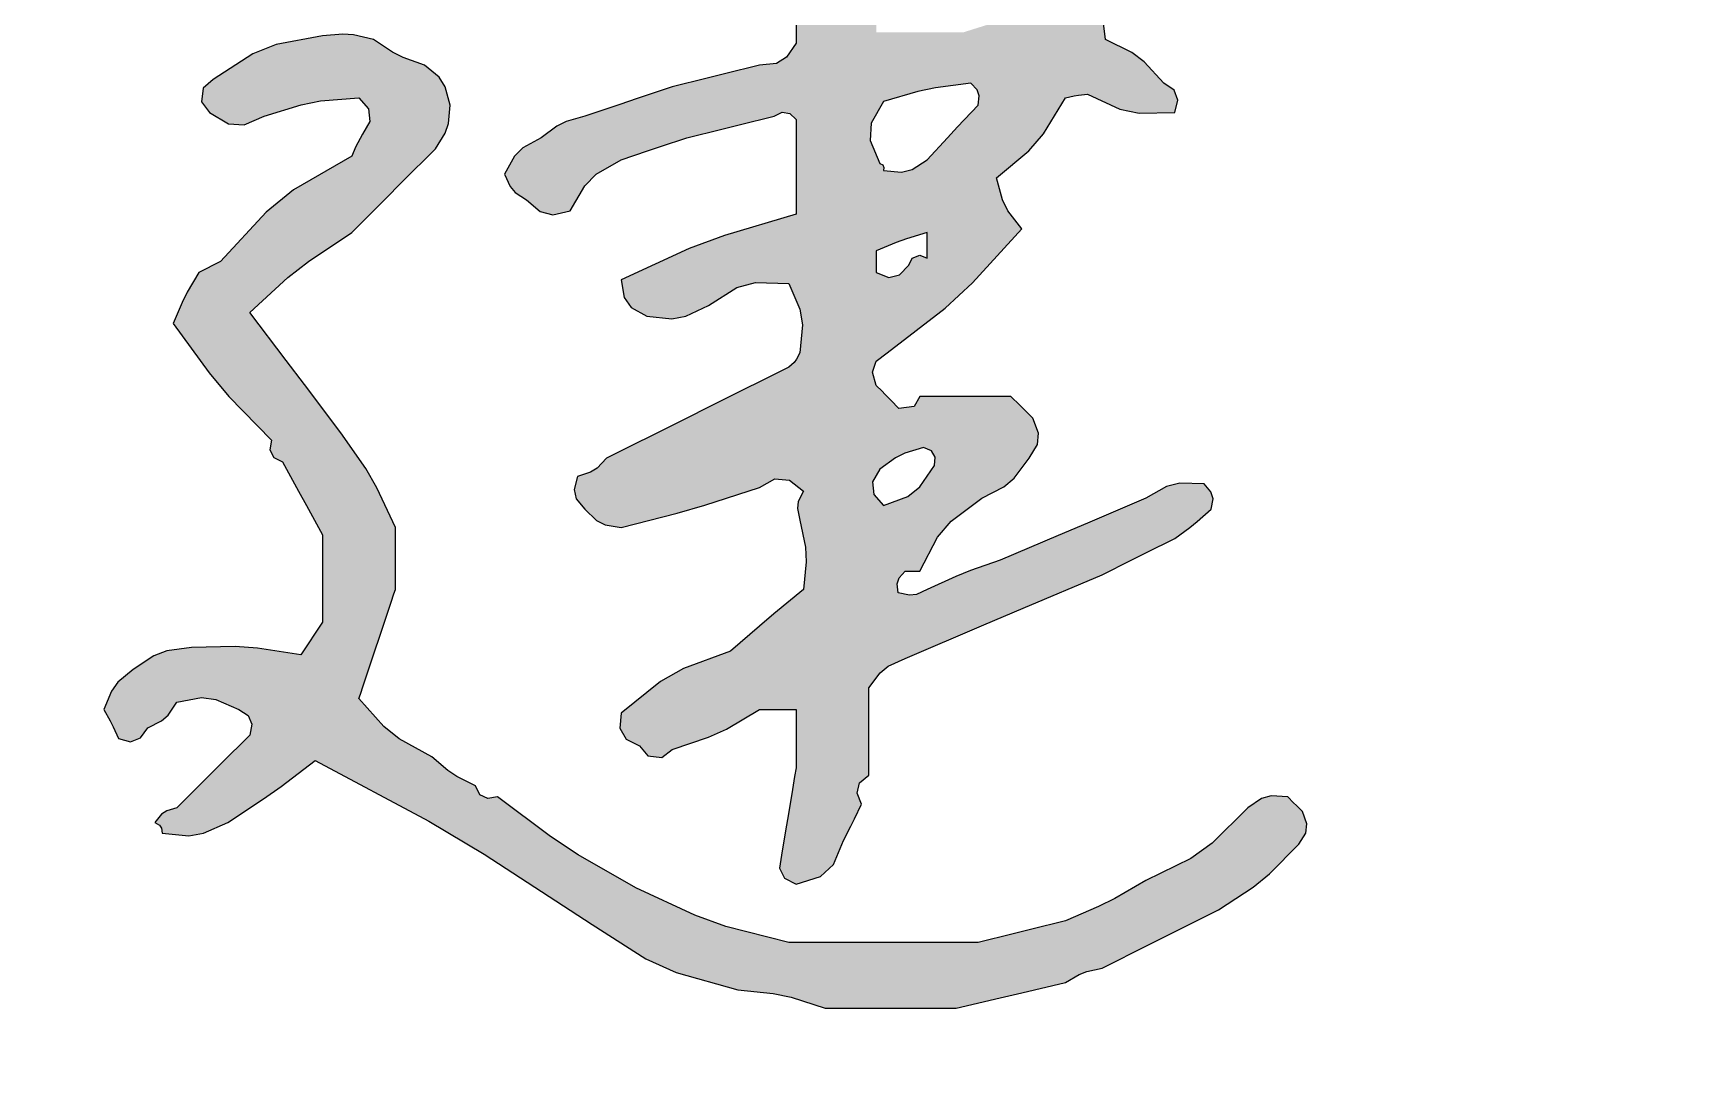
# Model space of a CAD drawing. Extents: x -67167 to 417929, y -86205 to 407116.
# Drawn here: x 47316.3 to 47790.4, y 286174.5 to 286472.6 of the extents above; entities that cross this region are included whole.
import ezdxf

# ---------------------------------------------------------------- set-up
doc = ezdxf.new("R2010")
doc.units = 0
doc.header["$LTSCALE"] = 1000

msp = doc.modelspace()

# ---------------------------------------------------------------- hatches: boundary and pattern name
h = msp.add_hatch(color=256)
h.dxf.hatch_style = 1
h.paths.add_polyline_path([(47002.604, 286536.634), (46999.15, 286540.088), (46991.651, 286545.806), (46976.129, 286554.722), (46967.873, 286558.533), (46951.017, 286564.56), (46947.758, 286562.751), (46946.085, 286561.914), (46942.682, 286560.393), (46941.812, 286556.94), (46942.882, 286554.087), (46945.808, 286552.057), (46954.28, 286546.975), (46958.685, 286544.668), (46967.688, 286540.597), (46971.558, 286538.441), (46973.373, 286536.854), (46976.023, 286533.303), (46978.777, 286533.781), (46981.004, 286532.668), (46982.274, 286530.177), (46990.145, 286524.949), (46993.819, 286521.707), (46999.987, 286514.549), (47002.904, 286514.549), (47004.363, 286514.549), (47007.28, 286514.549), (47009.537, 286519.945), (47009.789, 286523.473), (47008.322, 286529.135)])
h.paths.add_polyline_path([(47009.364, 286481.208), (47010.582, 286485.215), (47010.806, 286487.458), (47010.406, 286491.627), (47009.591, 286492.08), (47009.237, 286492.787), (47009.364, 286493.711), (46999.778, 286493.711), (46994.985, 286493.711), (46985.4, 286493.711), (46970.813, 286491.627), (46963.52, 286490.585), (46948.933, 286488.501), (46938.931, 286486.834), (46933.93, 286486.001), (46923.928, 286484.334), (46910.591, 286482.567), (46903.838, 286480.606), (46891.629, 286474.957), (46889.123, 286474.139), (46888.031, 286470.862), (46889.545, 286468.705), (46893.594, 286463.506), (46898.815, 286461.766), (46905.173, 286463.496), (46924.304, 286467.845), (46933.891, 286469.93), (46953.101, 286473.915), (46960.603, 286475.165), (46964.354, 286475.79), (46971.855, 286477.04), (46975.405, 286477.319), (46977.699, 286476.458), (46980.191, 286473.915), (46969.323, 286461.857), (46963.905, 286455.814), (46953.101, 286443.699), (46953.579, 286440.945), (46952.466, 286438.718), (46949.975, 286437.448), (46942.798, 286426.316), (46939.966, 286419.997), (46936.431, 286407.233), (46936.431, 286398.481), (46936.431, 286394.105), (46936.431, 286385.353), (46938.514, 286381.185), (46939.556, 286379.101), (46941.64, 286374.934), (46946.526, 286373.581), (46949.959, 286374.154), (46954.143, 286377.017), (46961.955, 286390.41), (46966.64, 286396.798), (46977.065, 286408.275), (46983.363, 286415.829), (46987.779, 286419.083), (46996.861, 286422.861), (47000.547, 286423.415), (47002.542, 286424.412), (47005.196, 286427.029), (47009.679, 286428.298), (47012.908, 286427.711), (47016.657, 286424.945), (47014.702, 286416.007), (47011.975, 286411.295), (47005.196, 286405.149), (46984.391, 286387.606), (46973.972, 286378.854), (46953.101, 286361.389), (46952.277, 286357.636), (46952.849, 286355.063), (46955.185, 286352.012), (46958.794, 286349.887), (46961.645, 286349.601), (46965.604, 286350.97), (46973.301, 286352.14), (46977.16, 286353.212), (46984.358, 286356.179), (46991.363, 286357.53), (46995.57, 286357.035), (47002.07, 286354.096), (46999.933, 286347.975), (46996.73, 286344.772), (46990.61, 286342.635), (46982.691, 286334.716), (46978.732, 286330.757), (46970.813, 286322.839), (46970.768, 286320.755), (46969.675, 286319.297), (46967.688, 286318.671), (46966.471, 286314.173), (46967.049, 286310.992), (46969.771, 286307.21), (46977.273, 286301.375), (46981.024, 286298.458), (46988.526, 286292.623), (46989.251, 286289.533), (46988.138, 286286.935), (46985.4, 286285.33), (46982.68, 286279.97), (46980.966, 286277.399), (46977.065, 286272.827), (46974.345, 286267.467), (46972.631, 286264.896), (46968.729, 286260.324), (46958.153, 286244.265), (46953.325, 286235.868), (46944.766, 286218.648), (46945.064, 286213.435), (46946.795, 286210.261), (46951.017, 286207.187), (46957.215, 286204.591), (46961.041, 286204.113), (46967.688, 286205.103), (46987.144, 286209.937), (46996.781, 286213.578), (47014.573, 286222.816), (47024.006, 286227.983), (47028.506, 286231.197), (47036.453, 286238.444), (47037.642, 286242.793), (47039.148, 286245.052), (47042.705, 286247.821), (47042.705, 286256.157), (47042.705, 286260.324), (47042.705, 286268.66), (47038.989, 286278.5), (47035.772, 286283.325), (47028.118, 286290.539), (47023.786, 286294.195), (47021.926, 286296.753), (47019.783, 286302), (47033.456, 286322.454), (47041.286, 286332.188), (47058.333, 286349.928), (47068.202, 286363.364), (47073.204, 286370.033), (47083.339, 286383.269), (47095.425, 286395.355), (47101.468, 286401.398), (47113.554, 286413.484), (47122.47, 286419.308), (47127.073, 286422.028), (47136.476, 286427.029), (47138.683, 286425.588), (47141.826, 286426.636), (47142.728, 286429.113), (47152.313, 286429.113), (47157.106, 286429.113), (47166.691, 286429.113), (47168.775, 286427.029), (47169.817, 286425.987), (47171.901, 286423.903), (47170.626, 286413.529), (47168.2, 286407.947), (47161.482, 286399.939), (47155.729, 286390.938), (47153.689, 286385.498), (47152.105, 286374.934), (47153.252, 286370.211), (47154.729, 286367.75), (47158.356, 286364.515), (47162.31, 286364.516), (47164.571, 286363.763), (47167.733, 286361.389), (47176.217, 286358.452), (47180.403, 286356.778), (47188.571, 286353.054), (47202.942, 286349.079), (47210.11, 286345.495), (47221.912, 286336.383), (47218.483, 286331.223), (47216.304, 286328.826), (47211.493, 286324.922), (47208.739, 286325.401), (47206.512, 286324.287), (47205.242, 286321.797), (47181.747, 286305.95), (47168.977, 286299.139), (47142.728, 286288.456), (47139.562, 286287.328), (47137.182, 286287.626), (47134.392, 286289.498), (47132.952, 286291.705), (47133.999, 286294.848), (47136.476, 286295.749), (47136.476, 286331.591), (47136.476, 286349.511), (47136.476, 286385.353), (47133.305, 286388.089), (47129.707, 286388.448), (47126.057, 286386.395), (47123.556, 286383.894), (47122.306, 286382.644), (47119.806, 286380.143), (47118.393, 286369.522), (47117.116, 286364.201), (47113.554, 286354.096), (47113.554, 286336.592), (47113.554, 286327.84), (47113.554, 286310.336), (47112.721, 286310.336), (47112.304, 286310.336), (47111.47, 286310.336), (47111.47, 286259.491), (47111.47, 286234.068), (47111.47, 286183.223), (47109.86, 286182.624), (47109.29, 286180.343), (47110.428, 286179.056), (47112.096, 286177.389), (47112.929, 286176.555), (47114.596, 286174.888), (47118.873, 286174.538), (47122.011, 286176.282), (47123.973, 286180.098), (47127.154, 286186.469), (47128.431, 286189.876), (47130.225, 286196.768), (47128.753, 286200.317), (47129.472, 286203.553), (47132.309, 286206.145), (47132.309, 286215.314), (47132.309, 286219.898), (47132.309, 286229.067), (47133.142, 286229.067), (47133.559, 286229.067), (47134.392, 286229.067), (47134.392, 286243.654), (47134.392, 286250.947), (47134.392, 286265.534), (47136.476, 286267.618), (47137.518, 286268.66), (47139.602, 286270.743), (47156.798, 286275.064), (47165.366, 286278.799), (47180.236, 286288.456), (47197.463, 286297.466), (47205.855, 286302.502), (47221.912, 286313.461), (47233.432, 286320.09), (47238.819, 286324.803), (47246.918, 286335.341), (47248.703, 286337.141), (47249.065, 286339.311), (47247.96, 286341.593), (47243.611, 286347.201), (47240.666, 286349.693), (47234.415, 286353.054), (47209.728, 286361.223), (47197.561, 286366.048), (47173.985, 286377.017), (47173.489, 286380.341), (47173.728, 286382.254), (47175.027, 286385.353), (47179.194, 286393.688), (47181.278, 286397.856), (47185.446, 286406.191), (47190.045, 286414.507), (47191.438, 286419.613), (47191.697, 286429.113), (47188.837, 286435.909), (47185.155, 286439.308), (47178.152, 286441.616), (47173.707, 286442.237), (47171.381, 286443.167), (47167.733, 286445.783), (47158.981, 286445.783), (47154.605, 286445.783), (47145.853, 286445.783), (47132.989, 286442.632), (47126.55, 286439.746), (47115.638, 286432.238), (47103.062, 286424.359), (47097.095, 286419.672), (47086.465, 286409.317), (47053.912, 286370.595), (47037.659, 286351.216), (47005.196, 286312.42), (47000.825, 286309.953), (46997.412, 286309.669), (46992.693, 286311.378), (46990.796, 286312.334), (46990.268, 286314.974), (46991.651, 286316.587), (47000.82, 286325.756), (47005.404, 286330.34), (47014.573, 286339.509), (47022.081, 286347.366), (47025.222, 286352.302), (47029.16, 286362.431), (47028.353, 286365.584), (47026.907, 286367.32), (47023.95, 286368.682), (47020.616, 286370.349), (47018.949, 286371.183), (47015.615, 286372.85), (47010.352, 286371.319), (47006.63, 286371.891), (47002.07, 286374.934), (47009.827, 286386.067), (47014.575, 286391.245), (47024.992, 286399.939), (47031.979, 286409.443), (47035.14, 286414.501), (47040.621, 286424.945), (47041.557, 286428.672), (47040.963, 286431.343), (47038.537, 286434.322), (47035.029, 286437.028), (47033.35, 286438.498), (47030.202, 286441.616), (47022.245, 286444.132), (47017.532, 286444.367), (47009.364, 286442.657), (46994.567, 286440.04), (46987.101, 286437.404), (46973.939, 286430.155), (46972.669, 286427.664), (46970.442, 286426.551), (46967.688, 286427.029), (46966.408, 286428.176), (46966.056, 286429.582), (46966.646, 286431.197), (46968.954, 286435.474), (46970.209, 286437.566), (46972.897, 286441.616), (46976.159, 286448.001), (46978.334, 286451.046), (46983.316, 286456.202), (46990.28, 286459.609), (46993.603, 286462.045), (46998.945, 286467.663), (47001.401, 286474.042), (47003.829, 286477.197)])
h.paths.add_polyline_path([(47007.28, 286282.204), (47009.404, 286282.136), (47010.503, 286281.916), (47012.489, 286281.162), (47016.863, 286277.039), (47018.701, 286274.282), (47020.825, 286268.66), (47022.436, 286261.748), (47022.193, 286257.622), (47019.783, 286250.947), (47014.052, 286244.189), (47010.571, 286241.143), (47003.112, 286236.361), (46992.012, 286228.458), (46985.212, 286225.511), (46971.855, 286222.816), (46971.982, 286223.739), (46971.628, 286224.447), (46970.813, 286224.899), (46977.068, 286239.455), (46980.635, 286246.587), (46988.526, 286260.324), (46996.071, 286269.039), (46999.822, 286273.415)], flags=16)
h.paths.add_polyline_path([(47407.371, 286415.568), (47416.957, 286425.154), (47421.749, 286429.946), (47431.335, 286439.532), (47434.15, 286443.989), (47435.08, 286446.78), (47435.502, 286452.035), (47434.095, 286457.283), (47432.367, 286459.997), (47428.209, 286463.496), (47422.067, 286465.694), (47419.066, 286467.194), (47413.623, 286470.789), (47407.933, 286472.148), (47404.861, 286472.367), (47399.036, 286471.831), (47385.796, 286469.375), (47379.06, 286466.681), (47367.779, 286459.328), (47364.897, 286456.891), (47364.46, 286452.961), (47366.737, 286449.951), (47372.101, 286446.714), (47376.619, 286446.413), (47382.365, 286448.909), (47392.916, 286452.139), (47398.458, 286453.205), (47409.455, 286454.118), (47412.198, 286450.953), (47412.559, 286447.345), (47410.497, 286443.699), (47409.101, 286441.277), (47408.471, 286440.018), (47407.371, 286437.448), (47390.729, 286427.741), (47382.89, 286421.426), (47369.863, 286407.233), (47367.35, 286406.008), (47366.099, 286405.382), (47363.611, 286404.107), (47360.345, 286398.46), (47358.875, 286395.521), (47356.318, 286389.52), (47366.571, 286375.401), (47372.257, 286368.662), (47384.449, 286356.179), (47383.971, 286353.425), (47385.084, 286351.198), (47387.575, 286349.928), (47392.148, 286341.587), (47394.44, 286337.419), (47399.036, 286329.09), (47399.036, 286319.088), (47399.036, 286314.086), (47399.036, 286304.084), (47396.54, 286300.33), (47395.29, 286298.455), (47392.784, 286294.707), (47380.408, 286296.667), (47374.054, 286297.091), (47361.527, 286296.791), (47354.468, 286295.853), (47350.793, 286294.475), (47344.857, 286290.539), (47340.525, 286286.884), (47338.665, 286284.326), (47336.522, 286279.079), (47338.331, 286275.82), (47339.168, 286274.146), (47340.689, 286270.743), (47344.142, 286269.874), (47346.995, 286270.943), (47349.024, 286273.869), (47352.991, 286275.842), (47354.878, 286277.492), (47357.36, 286281.162), (47364.371, 286282.477), (47368.557, 286281.984), (47375.072, 286279.079), (47377.763, 286277.395), (47378.835, 286274.895), (47378.198, 286271.785), (47369.863, 286263.45), (47365.695, 286259.282), (47357.36, 286250.947), (47354.471, 286250.118), (47352.985, 286249.127), (47351.108, 286246.78), (47352.406, 286246.021), (47352.991, 286245.143), (47353.192, 286243.654), (47360.766, 286242.965), (47365.005, 286243.671), (47371.946, 286246.78), (47382.167, 286253.545), (47387.178, 286257.095), (47396.952, 286264.492), (47429.395, 286247.102), (47445.29, 286237.691), (47476.137, 286217.606), (47491.516, 286207.724), (47500.217, 286203.808), (47517.813, 286198.852), (47527.976, 286197.808), (47533.084, 286196.744), (47542.819, 286193.642), (47557.822, 286193.642), (47565.324, 286193.642), (47580.327, 286193.642), (47592.836, 286196.533), (47599.088, 286197.992), (47611.584, 286200.936), (47615.42, 286203.267), (47617.618, 286204.147), (47622.003, 286205.103), (47635.34, 286211.772), (47642.008, 286215.106), (47655.344, 286221.774), (47665.26, 286228.255), (47669.949, 286232.092), (47678.266, 286240.528), (47680.32, 286243.694), (47680.616, 286246.365), (47679.308, 286249.905), (47677.641, 286251.572), (47676.807, 286252.406), (47675.14, 286254.073), (47670.397, 286254.355), (47667.623, 286253.599), (47663.679, 286250.947), (47653.518, 286240.828), (47647.374, 286236.439), (47634.506, 286230.109), (47625.627, 286224.987), (47621.01, 286222.679), (47611.584, 286218.648), (47601.582, 286216.148), (47596.581, 286214.897), (47586.579, 286212.397), (47564.907, 286212.397), (47554.071, 286212.397), (47532.4, 286212.397), (47514.401, 286217.036), (47505.505, 286220.213), (47488.64, 286228.025), (47472.201, 286237.467), (47464.225, 286242.714), (47449.047, 286254.073), (47446.293, 286253.595), (47444.066, 286254.708), (47442.796, 286257.199), (47437.436, 286259.918), (47434.865, 286261.632), (47430.293, 286265.534), (47420.962, 286270.718), (47416.56, 286274.239), (47409.455, 286282.204), (47409.872, 286283.455), (47410.08, 286284.08), (47410.497, 286285.33), (47413.831, 286295.332), (47415.498, 286300.333), (47418.832, 286310.336), (47419.249, 286311.586), (47419.457, 286312.211), (47419.874, 286313.461), (47419.874, 286320.546), (47419.874, 286324.089), (47419.874, 286331.174), (47414.595, 286342.515), (47411.421, 286348.016), (47404.245, 286358.263), (47393.878, 286372.056), (47388.669, 286378.932), (47378.198, 286392.646), (47389.145, 286402.666), (47395.046, 286407.302)])
h.paths.add_polyline_path([(47611.584, 286454.118), (47614.063, 286454.65), (47615.319, 286454.859), (47617.836, 286455.16), (47627.121, 286450.899), (47632.626, 286449.752), (47642.841, 286449.951), (47643.711, 286453.404), (47642.641, 286456.256), (47639.716, 286458.286), (47634.051, 286464.4), (47630.501, 286467.062), (47623.045, 286470.789), (47622.059, 286478.635), (47620.712, 286482.675), (47616.794, 286489.543), (47614.524, 286495.616), (47611.406, 286498.734), (47605.333, 286501.004), (47597.831, 286503.505), (47594.08, 286504.755), (47586.579, 286507.256), (47578.243, 286508.923), (47574.076, 286509.756), (47565.741, 286511.423), (47563.279, 286512.031), (47562.014, 286512.242), (47559.489, 286512.465), (47557.364, 286516.074), (47557.079, 286518.926), (47558.447, 286522.884), (47561.182, 286529.433), (47560.889, 286534.413), (47557.405, 286540.597), (47555.321, 286542.68), (47554.28, 286543.722), (47552.196, 286545.806), (47548.767, 286545.579), (47546.993, 286545.135), (47543.861, 286543.722), (47541.662, 286537.58), (47540.162, 286534.579), (47536.567, 286529.135), (47536.792, 286523.246), (47536.348, 286520.14), (47534.483, 286514.549), (47506.561, 286508.252), (47492.714, 286504.265), (47465.718, 286494.753), (47464.051, 286493.086), (47463.217, 286492.252), (47461.55, 286490.585), (47461.062, 286487.591), (47461.637, 286485.576), (47463.634, 286483.292), (47468.258, 286481.341), (47471.254, 286481.091), (47476.137, 286482.25), (47497.117, 286489.922), (47508.194, 286492.691), (47530.316, 286495.795), (47530.515, 286493.941), (47532.881, 286492.758), (47534.483, 286493.711), (47534.483, 286484.125), (47534.483, 286479.332), (47534.483, 286469.747), (47531.78, 286465.708), (47528.9, 286463.98), (47524.064, 286463.496), (47514.062, 286460.995), (47509.061, 286459.745), (47499.059, 286457.244), (47489.056, 286453.91), (47484.055, 286452.243), (47474.053, 286448.909), (47468.682, 286447.356), (47466.015, 286446.023), (47461.55, 286442.657), (47456.371, 286439.845), (47453.944, 286437.418), (47451.131, 286432.238), (47452.714, 286428.737), (47454.164, 286427.045), (47457.383, 286424.945), (47461.266, 286421.555), (47464.863, 286420.656), (47469.885, 286421.819), (47474.052, 286428.942), (47477.35, 286432.239), (47484.472, 286436.406), (47491.974, 286438.907), (47495.725, 286440.157), (47503.226, 286442.657), (47513.229, 286445.158), (47518.23, 286446.408), (47528.232, 286448.909), (47530.521, 286449.999), (47532.672, 286449.641), (47534.483, 286447.867), (47534.483, 286437.031), (47534.483, 286431.613), (47534.483, 286420.777), (47513.982, 286414.764), (47503.872, 286410.973), (47484.472, 286402.023), (47485.332, 286397.009), (47487.348, 286394.128), (47491.765, 286391.604), (47498.927, 286390.915), (47502.985, 286391.631), (47509.478, 286394.73), (47517.5, 286399.825), (47522.901, 286401.297), (47532.4, 286400.981), (47535.604, 286393.633), (47536.309, 286389.163), (47535.525, 286381.185), (47534.622, 286379.307), (47533.95, 286378.41), (47532.4, 286377.017), (47511.561, 286366.598), (47501.142, 286361.389), (47480.304, 286350.97), (47477.561, 286348.154), (47475.703, 286346.993), (47471.969, 286345.76), (47471.033, 286342.034), (47471.627, 286339.363), (47474.053, 286336.383), (47477.408, 286333.149), (47479.872, 286331.917), (47484.472, 286331.174), (47500.444, 286335.262), (47508.378, 286337.558), (47524.064, 286342.635), (47528.453, 286345.068), (47532.641, 286344.719), (47536.567, 286341.593), (47535.113, 286338.563), (47534.862, 286336.552), (47535.525, 286333.258), (47537.14, 286325.494), (47537.358, 286321.351), (47536.567, 286313.461), (47528.163, 286306.458), (47523.995, 286302.915), (47515.729, 286295.749), (47502.244, 286290.782), (47495.662, 286287.053), (47484.472, 286278.037), (47484.122, 286273.76), (47485.866, 286270.622), (47489.682, 286268.66), (47492.118, 286265.778), (47496.049, 286265.341), (47499.059, 286267.618), (47509.484, 286271.134), (47514.594, 286273.477), (47524.064, 286279.079), (47528.232, 286279.079), (47530.316, 286279.079), (47534.483, 286279.079), (47534.483, 286272.41), (47534.483, 286269.076), (47534.483, 286262.408), (47534.067, 286259.908), (47533.858, 286258.657), (47533.442, 286256.157), (47532.191, 286248.655), (47531.566, 286244.904), (47530.316, 286237.402), (47529.771, 286233.715), (47531.207, 286230.844), (47534.483, 286229.067), (47541.507, 286231.311), (47545.23, 286234.748), (47548.028, 286241.57), (47550.112, 286245.738), (47551.154, 286247.821), (47553.238, 286251.989), (47551.93, 286255.167), (47552.672, 286258.135), (47555.321, 286260.324), (47555.321, 286270.327), (47555.321, 286275.328), (47555.321, 286285.33), (47558.517, 286289.605), (47560.868, 286291.486), (47565.741, 286293.665), (47588.224, 286303.302), (47599.476, 286308.094), (47622.003, 286317.629), (47630.339, 286321.797), (47634.506, 286323.88), (47642.841, 286328.048), (47647.148, 286331.2), (47649.24, 286332.874), (47653.26, 286336.383), (47653.749, 286339.378), (47653.173, 286341.392), (47651.177, 286343.677), (47644.305, 286343.853), (47640.486, 286342.898), (47634.506, 286339.509), (47617.832, 286332.434), (47609.496, 286328.891), (47592.83, 286321.797), (47584.347, 286318.86), (47580.16, 286317.185), (47571.992, 286313.461), (47568.963, 286312.008), (47566.951, 286311.756), (47563.657, 286312.42), (47563.359, 286315.039), (47563.931, 286316.754), (47565.741, 286318.671), (47567.408, 286318.671), (47568.241, 286318.671), (47569.908, 286318.671), (47574.964, 286328.372), (47578.861, 286332.956), (47587.62, 286339.509), (47593.927, 286342.764), (47596.912, 286345.289), (47601.165, 286350.97), (47603.562, 286354.9), (47603.856, 286358.133), (47602.207, 286362.431), (47599.707, 286364.931), (47598.456, 286366.182), (47595.956, 286368.682), (47585.537, 286368.682), (47580.327, 286368.682), (47569.908, 286368.682), (47568.233, 286365.769), (47563.913, 286365.229), (47561.573, 286367.64), (47559.906, 286369.307), (47559.072, 286370.141), (47557.405, 286371.808), (47556.319, 286375.61), (47557.381, 286378.795), (47560.531, 286381.185), (47577.142, 286393.938), (47584.973, 286401.134), (47599.081, 286416.61), (47595.095, 286421.774), (47593.527, 286424.909), (47591.788, 286431.197), (47601.112, 286438.931), (47605.289, 286443.768)])
h.paths.add_polyline_path([(47555.984, 286446.905), (47559.489, 286453.076), (47569.302, 286455.92), (47574.362, 286456.974), (47584.495, 286458.286), (47586.304, 286456.369), (47586.876, 286454.654), (47586.579, 286452.035), (47580.691, 286445.833), (47577.773, 286442.707), (47571.992, 286436.406), (47567.657, 286433.616), (47564.627, 286432.859), (47559.489, 286433.28), (47559.616, 286434.204), (47559.262, 286434.911), (47558.447, 286435.364), (47555.689, 286441.904)], flags=16)
h.paths.add_polyline_path([(47557.405, 286472.873), (47557.405, 286481.208), (47557.405, 286485.376), (47557.405, 286493.711), (47560.599, 286494.981), (47562.325, 286495.412), (47565.741, 286495.795), (47573.242, 286494.544), (47576.993, 286493.919), (47584.495, 286492.669), (47587.829, 286491.002), (47589.496, 286490.168), (47592.83, 286488.501), (47597.138, 286485.894), (47598.908, 286482.001), (47598.039, 286477.04), (47591.72, 286475.652), (47588.582, 286474.815), (47582.411, 286472.873), (47572.409, 286472.873), (47567.408, 286472.873)], flags=16)
h.paths.add_polyline_path([(47563.144, 286412.693), (47566.073, 286413.739), (47571.992, 286415.568), (47571.992, 286412.651), (47571.992, 286411.192), (47571.992, 286408.275), (47569.902, 286409.093), (47567.731, 286408.225), (47566.782, 286406.191), (47564.107, 286403.433), (47560.997, 286402.742), (47557.405, 286404.107), (47557.405, 286406.608), (47557.405, 286407.858), (47557.405, 286410.358)], flags=16)
h.paths.add_polyline_path([(47570.95, 286354.096), (47573.179, 286353.128), (47574.271, 286351.308), (47574.076, 286348.886), (47569.881, 286342.765), (47566.429, 286340.052), (47559.489, 286337.425), (47556.753, 286340.597), (47556.393, 286344.194), (47558.447, 286347.844), (47562.974, 286351.126), (47565.608, 286352.443)], flags=16)
h.paths.add_polyline_path([(47897.853, 286432.511), (47900.407, 286436.226), (47906.443, 286441.616), (47908.43, 286442.369), (47909.529, 286442.589), (47911.653, 286442.657), (47912.105, 286441.843), (47912.813, 286441.489), (47913.736, 286441.616), (47913.736, 286425.362), (47913.736, 286417.235), (47913.736, 286400.981), (47910.169, 286395.848), (47907.161, 286393.591), (47901.234, 286391.604), (47901.234, 286389.937), (47901.234, 286389.104), (47901.234, 286387.437), (47898.316, 286387.437), (47896.858, 286387.437), (47893.94, 286387.437), (47896.064, 286381.814), (47897.902, 286379.057), (47902.275, 286374.934), (47906.933, 286374.785), (47909.325, 286374.35), (47913.736, 286372.85), (47913.736, 286362.848), (47913.736, 286357.846), (47913.736, 286347.844), (47915.856, 286341.454), (47917.115, 286338.305), (47919.988, 286332.216), (47921.238, 286330.965), (47921.863, 286330.34), (47923.114, 286329.09), (47926.867, 286328.266), (47929.44, 286328.838), (47932.491, 286331.174), (47932.605, 286336.444), (47933.588, 286339.391), (47936.658, 286343.677), (47936.658, 286359.097), (47936.658, 286366.807), (47936.658, 286382.227), (47955.256, 286393.243), (47964.278, 286399.328), (47981.46, 286412.442), (47983.968, 286413.253), (47985.064, 286416.54), (47983.544, 286418.694), (47983.219, 286419.971), (47981.445, 286420.562), (47980.418, 286419.736), (47972.331, 286416.188), (47968.115, 286414.712), (47959.58, 286412.442), (47959.58, 286414.943), (47959.58, 286416.193), (47959.58, 286418.694), (47964.997, 286420.739), (47967.636, 286422.279), (47972.083, 286425.987), (47980.002, 286433.905), (47983.961, 286437.865), (47991.879, 286445.783), (47993.878, 286450.094), (47995.486, 286452.162), (47999.173, 286455.16), (48001.209, 286460.198), (48001.456, 286463.415), (48000.215, 286468.705), (47997.688, 286473.407), (47995.911, 286475.627), (47991.879, 286479.124), (47987.793, 286479.511), (47985.528, 286480.518), (47982.502, 286483.292), (47975.011, 286483.874), (47971.128, 286483.658), (47963.748, 286482.25), (47955.413, 286480.166), (47951.245, 286479.124), (47942.91, 286477.04), (47941.243, 286476.624), (47940.409, 286476.415), (47938.742, 286475.998), (47936.096, 286483.473), (47935.853, 286488.083), (47937.7, 286495.795), (47938.927, 286504.41), (47940.233, 286508.765), (47943.952, 286516.633), (47945.325, 286518.254), (47944.801, 286520.873), (47942.91, 286521.842), (47938.428, 286524.214), (47935.415, 286524.716), (47930.407, 286523.926), (47925.705, 286521.4), (47923.484, 286519.623), (47919.988, 286515.591), (47920.042, 286509.922), (47919.052, 286506.703), (47915.82, 286502.046), (47915.82, 286488.71), (47915.82, 286482.041), (47915.82, 286468.705), (47907.095, 286461.172), (47902.719, 286457.421), (47893.94, 286449.951), (47887.279, 286447.297), (47884.025, 286444.972), (47879.354, 286439.532), (47876.359, 286439.043), (47874.345, 286439.619), (47872.06, 286441.616), (47868.916, 286450.594), (47866.498, 286454.99), (47860.599, 286462.454), (47857.88, 286467.814), (47856.166, 286470.385), (47852.264, 286474.957), (47847.762, 286483.326), (47844.681, 286487.287), (47837.678, 286493.711), (47834.524, 286495.783), (47831.832, 286496.082), (47828.3, 286494.753), (47827.206, 286493.428), (47825.722, 286493.057), (47824.133, 286493.711), (47822.863, 286489.228), (47823.45, 286485.999), (47826.216, 286482.25), (47848.325, 286442.669), (47859.369, 286422.872), (47881.437, 286383.269), (47885.239, 286382.183), (47888.425, 286383.245), (47890.815, 286386.395), (47891.743, 286388.897), (47892.745, 286390.149), (47894.982, 286391.604), (47894.982, 286404.941), (47894.982, 286411.609), (47894.982, 286424.945)])
h.paths.add_polyline_path([(47935.144, 286423.664), (47935.732, 286424.841), (47936.658, 286424.945), (47936.658, 286437.031), (47936.658, 286443.074), (47936.658, 286455.16), (47942.481, 286460.78), (47945.997, 286463.197), (47953.329, 286466.621), (47961.664, 286466.621), (47965.832, 286466.621), (47974.167, 286466.621), (47976.338, 286463.957), (47976.912, 286461.658), (47976.251, 286458.286), (47972.433, 286454.924), (47970.81, 286452.605), (47968.957, 286447.867), (47959.372, 286438.282), (47954.579, 286433.489), (47944.994, 286423.903), (47942.493, 286422.653), (47941.243, 286422.028), (47938.742, 286420.777), (47937.336, 286421.308), (47936.647, 286421.768), (47935.616, 286422.861)], flags=16)
h.paths.add_polyline_path([(47894.982, 286318.671), (47891.905, 286323.34), (47890.62, 286325.911), (47888.731, 286331.174), (47885.122, 286333.299), (47882.27, 286333.584), (47878.312, 286332.216), (47869.482, 286328.046), (47865.251, 286324.52), (47859.557, 286316.587), (47857.772, 286314.787), (47857.41, 286312.617), (47858.516, 286310.336), (47859.459, 286308.432), (47862.122, 286307.899), (47863.725, 286309.294), (47867.019, 286309.957), (47869.031, 286309.706), (47872.06, 286308.252), (47872.06, 286289.081), (47872.06, 286279.495), (47872.06, 286260.324), (47874.834, 286245.156), (47877.447, 286237.537), (47884.563, 286223.858), (47889.477, 286218.962), (47892.656, 286216.918), (47899.15, 286214.48), (47908.379, 286213.802), (47913.362, 286214.481), (47922.072, 286217.606), (47924.382, 286218.875), (47925.713, 286219.319), (47928.323, 286219.69), (47939.992, 286225.525), (47945.827, 286228.442), (47957.496, 286234.277), (47975.845, 286244.567), (47984.701, 286250.47), (48001.256, 286263.45), (48009.661, 286268.937), (48013.576, 286272.417), (48020.011, 286280.12), (48024.213, 286287.173), (48025.927, 286291.03), (48028.346, 286298.875), (48025.682, 286307.488), (48022.769, 286311.857), (48015.843, 286317.629), (48014.808, 286320.481), (48015.541, 286323.047), (48017.927, 286324.922), (48026.694, 286328.082), (48030.977, 286330.223), (48038.765, 286335.341), (48040.972, 286333.901), (48044.115, 286334.948), (48045.016, 286337.425), (48046.583, 286338.132), (48047.469, 286338.353), (48049.184, 286338.467), (48057.519, 286340.134), (48061.687, 286340.968), (48070.022, 286342.635), (48080.244, 286343.848), (48085.656, 286345.965), (48093.986, 286352.012), (48092.199, 286356.066), (48090.473, 286358.038), (48086.693, 286360.347), (48076.665, 286361.379), (48071.151, 286360.69), (48061.687, 286357.221), (48046.653, 286351.466), (48039.15, 286348.549), (48024.178, 286342.635), (48015.843, 286338.467), (48011.675, 286336.383), (48003.34, 286332.216), (47981.876, 286324.626), (47971.341, 286319.991), (47951.245, 286309.294), (47948.689, 286307.827), (47948.16, 286304.124), (47950.203, 286302), (47951.618, 286299.415), (47955.414, 286298.873), (47957.496, 286300.958), (47973.722, 286305.642), (47981.849, 286307.935), (47998.131, 286312.42), (48001.048, 286309.502), (48002.507, 286308.043), (48005.424, 286305.126), (48006.001, 286299.261), (48005.537, 286296.009), (48003.34, 286290.539), (47989.746, 286276.58), (47982.373, 286270.05), (47966.874, 286258.24), (47950.434, 286247.277), (47941.487, 286242.59), (47923.114, 286235.319), (47915.727, 286232.435), (47910.966, 286232.184), (47903.317, 286234.277), (47901.181, 286237.47), (47899.895, 286238.97), (47897.066, 286241.57), (47898.393, 286248.158), (47897.89, 286252.182), (47894.982, 286258.24), (47894.982, 286282.413), (47894.982, 286294.499)])
h.paths.add_polyline_path([(47826.216, 286285.33), (47826.216, 286296.166), (47826.216, 286301.584), (47826.216, 286312.42), (47823.315, 286321.734), (47821.641, 286326.339), (47817.881, 286335.341), (47815.403, 286335.873), (47814.147, 286336.082), (47811.63, 286336.383), (47807.898, 286334.528), (47806.121, 286333.195), (47803.295, 286330.132), (47804.495, 286328.236), (47803.388, 286325.468), (47801.211, 286324.922), (47801.211, 286314.92), (47801.211, 286309.919), (47801.211, 286299.917), (47804.292, 286277.792), (47807.063, 286266.71), (47814.756, 286245.738), (47817.085, 286240.936), (47818.917, 286238.645), (47823.091, 286235.319), (47827.977, 286233.966), (47831.41, 286234.538), (47835.594, 286237.402), (47840.727, 286240.529), (47843.017, 286243.964), (47843.929, 286249.905), (47837.995, 286253.799), (47835.207, 286256.159), (47830.384, 286261.366), (47829.747, 286271.075), (47828.895, 286275.977)])

# ---------------------------------------------------------------- linework, layer by layer
for p, q in [((47534.483, 286479.332, 0), (47534.483, 286469.747, 0)), ((47623.045, 286470.789, 0), (47622.059, 286478.635, 0)), ((47385.796, 286469.375, 0), (47379.06, 286466.681, 0)), ((47399.036, 286471.831, 0), (47385.796, 286469.375, 0)), ((47404.861, 286472.367, 0), (47399.036, 286471.831, 0)), ((47407.933, 286472.148, 0), (47404.861, 286472.367, 0)), ((47413.623, 286470.789, 0), (47407.933, 286472.148, 0)), ((47419.066, 286467.194, 0), (47413.623, 286470.789, 0)), ((47534.483, 286469.747, 0), (47531.78, 286465.708, 0)), ((47630.501, 286467.062, 0), (47623.045, 286470.789, 0)), ((47379.06, 286466.681, 0), (47367.779, 286459.328, 0)), ((47422.067, 286465.694, 0), (47419.066, 286467.194, 0)), ((47428.209, 286463.496, 0), (47422.067, 286465.694, 0)), ((47528.9, 286463.98, 0), (47524.064, 286463.496, 0)), ((47531.78, 286465.708, 0), (47528.9, 286463.98, 0)), ((47634.051, 286464.4, 0), (47630.501, 286467.062, 0)), ((47639.716, 286458.286, 0), (47634.051, 286464.4, 0)), ((47367.779, 286459.328, 0), (47364.897, 286456.891, 0)), ((47432.367, 286459.997, 0), (47428.209, 286463.496, 0)), ((47434.095, 286457.283, 0), (47432.367, 286459.997, 0)), ((47509.061, 286459.745, 0), (47499.059, 286457.244, 0)), ((47514.062, 286460.995, 0), (47509.061, 286459.745, 0)), ((47524.064, 286463.496, 0), (47514.062, 286460.995, 0)), ((47364.897, 286456.891, 0), (47364.46, 286452.961, 0)), ((47435.502, 286452.035, 0), (47434.095, 286457.283, 0)), ((47499.059, 286457.244, 0), (47489.056, 286453.91, 0)), ((47569.302, 286455.92, 0), (47559.489, 286453.076, 0)), ((47574.362, 286456.974, 0), (47569.302, 286455.92, 0)), ((47584.495, 286458.286, 0), (47574.362, 286456.974, 0)), ((47586.304, 286456.369, 0), (47584.495, 286458.286, 0)), ((47586.876, 286454.654, 0), (47586.304, 286456.369, 0)), ((47586.579, 286452.035, 0), (47586.876, 286454.654, 0)), ((47611.584, 286454.118, 0), (47614.063, 286454.65, 0)), ((47614.063, 286454.65, 0), (47615.319, 286454.859, 0)), ((47615.319, 286454.859, 0), (47617.836, 286455.16, 0)), ((47617.836, 286455.16, 0), (47627.121, 286450.899, 0)), ((47642.641, 286456.256, 0), (47639.716, 286458.286, 0)), ((47643.711, 286453.404, 0), (47642.641, 286456.256, 0)), ((47364.46, 286452.961, 0), (47366.737, 286449.951, 0)), ((47366.737, 286449.951, 0), (47372.101, 286446.714, 0)), ((47382.365, 286448.909, 0), (47392.916, 286452.139, 0)), ((47392.916, 286452.139, 0), (47398.458, 286453.205, 0)), ((47398.458, 286453.205, 0), (47409.455, 286454.118, 0)), ((47409.455, 286454.118, 0), (47412.198, 286450.953, 0)), ((47412.198, 286450.953, 0), (47412.559, 286447.345, 0)), ((47435.08, 286446.78, 0), (47435.502, 286452.035, 0)), ((47484.055, 286452.243, 0), (47474.053, 286448.909, 0)), ((47489.056, 286453.91, 0), (47484.055, 286452.243, 0)), ((47528.232, 286448.909, 0), (47530.521, 286449.999, 0)), ((47530.521, 286449.999, 0), (47532.672, 286449.641, 0)), ((47559.489, 286453.076, 0), (47555.984, 286446.905, 0)), ((47580.691, 286445.833, 0), (47586.579, 286452.035, 0)), ((47605.289, 286443.768, 0), (47611.584, 286454.118, 0)), ((47627.121, 286450.899, 0), (47632.626, 286449.752, 0)), ((47632.626, 286449.752, 0), (47642.841, 286449.951, 0)), ((47642.841, 286449.951, 0), (47643.711, 286453.404, 0)), ((47372.101, 286446.714, 0), (47376.619, 286446.413, 0)), ((47376.619, 286446.413, 0), (47382.365, 286448.909, 0)), ((47412.559, 286447.345, 0), (47410.497, 286443.699, 0)), ((47434.15, 286443.989, 0), (47435.08, 286446.78, 0)), ((47466.015, 286446.023, 0), (47461.55, 286442.657, 0)), ((47468.682, 286447.356, 0), (47466.015, 286446.023, 0)), ((47474.053, 286448.909, 0), (47468.682, 286447.356, 0)), ((47503.226, 286442.657, 0), (47513.229, 286445.158, 0)), ((47513.229, 286445.158, 0), (47518.23, 286446.408, 0)), ((47518.23, 286446.408, 0), (47528.232, 286448.909, 0)), ((47532.672, 286449.641, 0), (47534.483, 286447.867, 0)), ((47534.483, 286447.867, 0), (47534.483, 286437.031, 0)), ((47555.984, 286446.905, 0), (47555.689, 286441.904, 0)), ((47577.773, 286442.707, 0), (47580.691, 286445.833, 0)), ((47409.101, 286441.277, 0), (47408.471, 286440.018, 0)), ((47410.497, 286443.699, 0), (47409.101, 286441.277, 0)), ((47431.335, 286439.532, 0), (47434.15, 286443.989, 0)), ((47461.55, 286442.657, 0), (47456.371, 286439.845, 0)), ((47495.725, 286440.157, 0), (47503.226, 286442.657, 0)), ((47555.689, 286441.904, 0), (47558.447, 286435.364, 0)), ((47571.992, 286436.406, 0), (47577.773, 286442.707, 0)), ((47601.112, 286438.931, 0), (47605.289, 286443.768, 0)), ((47407.371, 286437.448, 0), (47390.729, 286427.741, 0)), ((47408.471, 286440.018, 0), (47407.371, 286437.448, 0)), ((47421.749, 286429.946, 0), (47431.335, 286439.532, 0)), ((47453.944, 286437.418, 0), (47451.131, 286432.238, 0)), ((47456.371, 286439.845, 0), (47453.944, 286437.418, 0)), ((47477.35, 286432.239, 0), (47484.472, 286436.406, 0)), ((47484.472, 286436.406, 0), (47491.974, 286438.907, 0)), ((47491.974, 286438.907, 0), (47495.725, 286440.157, 0)), ((47534.483, 286437.031, 0), (47534.483, 286431.613, 0)), ((47567.657, 286433.616, 0), (47571.992, 286436.406, 0)), ((47591.788, 286431.197, 0), (47601.112, 286438.931, 0)), ((47451.131, 286432.238, 0), (47452.714, 286428.737, 0)), ((47474.052, 286428.942, 0), (47477.35, 286432.239, 0)), ((47534.483, 286431.613, 0), (47534.483, 286420.777, 0)), ((47558.447, 286435.364, 0), (47559.262, 286434.911, 0)), ((47559.262, 286434.911, 0), (47559.616, 286434.204, 0)), ((47559.616, 286434.204, 0), (47559.489, 286433.28, 0)), ((47559.489, 286433.28, 0), (47564.627, 286432.859, 0)), ((47564.627, 286432.859, 0), (47567.657, 286433.616, 0)), ((47593.527, 286424.909, 0), (47591.788, 286431.197, 0)), ((47390.729, 286427.741, 0), (47382.89, 286421.426, 0)), ((47416.957, 286425.154, 0), (47421.749, 286429.946, 0)), ((47452.714, 286428.737, 0), (47454.164, 286427.045, 0)), ((47454.164, 286427.045, 0), (47457.383, 286424.945, 0)), ((47469.885, 286421.819, 0), (47474.052, 286428.942, 0)), ((47382.89, 286421.426, 0), (47369.863, 286407.233, 0)), ((47407.371, 286415.568, 0), (47416.957, 286425.154, 0)), ((47457.383, 286424.945, 0), (47461.266, 286421.555, 0)), ((47461.266, 286421.555, 0), (47464.863, 286420.656, 0)), ((47464.863, 286420.656, 0), (47469.885, 286421.819, 0)), ((47595.095, 286421.774, 0), (47593.527, 286424.909, 0)), ((47599.081, 286416.61, 0), (47595.095, 286421.774, 0)), ((47534.483, 286420.777, 0), (47513.982, 286414.764, 0)), ((47584.973, 286401.134, 0), (47599.081, 286416.61, 0)), ((47395.046, 286407.302, 0), (47407.371, 286415.568, 0)), ((47513.982, 286414.764, 0), (47503.872, 286410.973, 0)), ((47563.144, 286412.693, 0), (47557.405, 286410.358, 0)), ((47566.073, 286413.739, 0), (47563.144, 286412.693, 0)), ((47571.992, 286415.568, 0), (47566.073, 286413.739, 0)), ((47571.992, 286412.651, 0), (47571.992, 286415.568, 0)), ((47571.992, 286411.192, 0), (47571.992, 286412.651, 0)), ((47369.863, 286407.233, 0), (47367.35, 286406.008, 0)), ((47389.145, 286402.666, 0), (47395.046, 286407.302, 0)), ((47503.872, 286410.973, 0), (47484.472, 286402.023, 0)), ((47557.405, 286410.358, 0), (47557.405, 286407.858, 0)), ((47557.405, 286407.858, 0), (47557.405, 286406.608, 0)), ((47566.782, 286406.191, 0), (47567.731, 286408.225, 0)), ((47567.731, 286408.225, 0), (47569.902, 286409.093, 0)), ((47569.902, 286409.093, 0), (47571.992, 286408.275, 0)), ((47571.992, 286408.275, 0), (47571.992, 286411.192, 0)), ((47363.611, 286404.107, 0), (47360.345, 286398.46, 0)), ((47366.099, 286405.382, 0), (47363.611, 286404.107, 0)), ((47367.35, 286406.008, 0), (47366.099, 286405.382, 0)), ((47378.198, 286392.646, 0), (47389.145, 286402.666, 0)), ((47557.405, 286406.608, 0), (47557.405, 286404.107, 0)), ((47557.405, 286404.107, 0), (47560.997, 286402.742, 0)), ((47560.997, 286402.742, 0), (47564.107, 286403.433, 0)), ((47564.107, 286403.433, 0), (47566.782, 286406.191, 0)), ((47360.345, 286398.46, 0), (47358.875, 286395.521, 0)), ((47484.472, 286402.023, 0), (47485.332, 286397.009, 0)), ((47509.478, 286394.73, 0), (47517.5, 286399.825, 0)), ((47517.5, 286399.825, 0), (47522.901, 286401.297, 0)), ((47522.901, 286401.297, 0), (47532.4, 286400.981, 0)), ((47532.4, 286400.981, 0), (47535.604, 286393.633, 0)), ((47577.142, 286393.938, 0), (47584.973, 286401.134, 0)), ((47358.875, 286395.521, 0), (47356.318, 286389.52, 0)), ((47485.332, 286397.009, 0), (47487.348, 286394.128, 0)), ((47487.348, 286394.128, 0), (47491.765, 286391.604, 0)), ((47502.985, 286391.631, 0), (47509.478, 286394.73, 0)), ((47535.604, 286393.633, 0), (47536.309, 286389.163, 0)), ((47560.531, 286381.185, 0), (47577.142, 286393.938, 0)), ((47356.318, 286389.52, 0), (47366.571, 286375.401, 0)), ((47388.669, 286378.932, 0), (47378.198, 286392.646, 0)), ((47491.765, 286391.604, 0), (47498.927, 286390.915, 0)), ((47498.927, 286390.915, 0), (47502.985, 286391.631, 0)), ((47536.309, 286389.163, 0), (47535.525, 286381.185, 0)), ((47393.878, 286372.056, 0), (47388.669, 286378.932, 0)), ((47534.622, 286379.307, 0), (47533.95, 286378.41, 0)), ((47535.525, 286381.185, 0), (47534.622, 286379.307, 0)), ((47556.319, 286375.61, 0), (47557.381, 286378.795, 0)), ((47557.381, 286378.795, 0), (47560.531, 286381.185, 0)), ((47366.571, 286375.401, 0), (47372.257, 286368.662, 0)), ((47532.4, 286377.017, 0), (47511.561, 286366.598, 0)), ((47533.95, 286378.41, 0), (47532.4, 286377.017, 0)), ((47557.405, 286371.808, 0), (47556.319, 286375.61, 0)), ((47404.245, 286358.263, 0), (47393.878, 286372.056, 0)), ((47559.072, 286370.141, 0), (47557.405, 286371.808, 0)), ((47559.906, 286369.307, 0), (47559.072, 286370.141, 0)), ((47561.573, 286367.64, 0), (47559.906, 286369.307, 0)), ((47372.257, 286368.662, 0), (47384.449, 286356.179, 0)), ((47511.561, 286366.598, 0), (47501.142, 286361.389, 0)), ((47563.913, 286365.229, 0), (47561.573, 286367.64, 0)), ((47568.233, 286365.769, 0), (47563.913, 286365.229, 0)), ((47569.908, 286368.682, 0), (47568.233, 286365.769, 0)), ((47580.327, 286368.682, 0), (47569.908, 286368.682, 0)), ((47585.537, 286368.682, 0), (47580.327, 286368.682, 0)), ((47595.956, 286368.682, 0), (47585.537, 286368.682, 0)), ((47598.456, 286366.182, 0), (47595.956, 286368.682, 0)), ((47599.707, 286364.931, 0), (47598.456, 286366.182, 0)), ((47602.207, 286362.431, 0), (47599.707, 286364.931, 0)), ((47501.142, 286361.389, 0), (47480.304, 286350.97, 0)), ((47603.856, 286358.133, 0), (47602.207, 286362.431, 0)), ((47384.449, 286356.179, 0), (47383.971, 286353.425, 0)), ((47411.421, 286348.016, 0), (47404.245, 286358.263, 0)), ((47601.165, 286350.97, 0), (47603.562, 286354.9, 0)), ((47603.562, 286354.9, 0), (47603.856, 286358.133, 0)), ((47383.971, 286353.425, 0), (47385.084, 286351.198, 0)), ((47385.084, 286351.198, 0), (47387.575, 286349.928, 0)), ((47480.304, 286350.97, 0), (47477.561, 286348.154, 0)), ((47562.974, 286351.126, 0), (47558.447, 286347.844, 0)), ((47565.608, 286352.443, 0), (47562.974, 286351.126, 0)), ((47570.95, 286354.096, 0), (47565.608, 286352.443, 0)), ((47573.179, 286353.128, 0), (47570.95, 286354.096, 0)), ((47574.271, 286351.308, 0), (47573.179, 286353.128, 0)), ((47574.076, 286348.886, 0), (47574.271, 286351.308, 0)), ((47596.912, 286345.289, 0), (47601.165, 286350.97, 0)), ((47387.575, 286349.928, 0), (47392.148, 286341.587, 0)), ((47414.595, 286342.515, 0), (47411.421, 286348.016, 0)), ((47471.969, 286345.76, 0), (47471.033, 286342.034, 0)), ((47475.703, 286346.993, 0), (47471.969, 286345.76, 0)), ((47477.561, 286348.154, 0), (47475.703, 286346.993, 0)), ((47558.447, 286347.844, 0), (47556.393, 286344.194, 0)), ((47569.881, 286342.765, 0), (47574.076, 286348.886, 0)), ((47392.148, 286341.587, 0), (47394.44, 286337.419, 0)), ((47419.874, 286331.174, 0), (47414.595, 286342.515, 0)), ((47471.033, 286342.034, 0), (47471.627, 286339.363, 0)), ((47508.378, 286337.558, 0), (47524.064, 286342.635, 0)), ((47524.064, 286342.635, 0), (47528.453, 286345.068, 0)), ((47528.453, 286345.068, 0), (47532.641, 286344.719, 0)), ((47532.641, 286344.719, 0), (47536.567, 286341.593, 0)), ((47536.567, 286341.593, 0), (47535.113, 286338.563, 0)), ((47556.393, 286344.194, 0), (47556.753, 286340.597, 0)), ((47566.429, 286340.052, 0), (47569.881, 286342.765, 0)), ((47587.62, 286339.509, 0), (47593.927, 286342.764, 0)), ((47593.927, 286342.764, 0), (47596.912, 286345.289, 0)), ((47640.486, 286342.898, 0), (47634.506, 286339.509, 0)), ((47644.305, 286343.853, 0), (47640.486, 286342.898, 0)), ((47651.177, 286343.677, 0), (47644.305, 286343.853, 0)), ((47653.173, 286341.392, 0), (47651.177, 286343.677, 0)), ((47653.749, 286339.378, 0), (47653.173, 286341.392, 0)), ((47394.44, 286337.419, 0), (47399.036, 286329.09, 0)), ((47471.627, 286339.363, 0), (47474.053, 286336.383, 0)), ((47474.053, 286336.383, 0), (47477.408, 286333.149, 0)), ((47500.444, 286335.262, 0), (47508.378, 286337.558, 0)), ((47535.113, 286338.563, 0), (47534.862, 286336.552, 0)), ((47534.862, 286336.552, 0), (47535.525, 286333.258, 0)), ((47556.753, 286340.597, 0), (47559.489, 286337.425, 0)), ((47559.489, 286337.425, 0), (47566.429, 286340.052, 0)), ((47578.861, 286332.956, 0), (47587.62, 286339.509, 0)), ((47634.506, 286339.509, 0), (47617.832, 286332.434, 0)), ((47649.24, 286332.874, 0), (47653.26, 286336.383, 0)), ((47653.26, 286336.383, 0), (47653.749, 286339.378, 0)), ((47419.874, 286324.089, 0), (47419.874, 286331.174, 0)), ((47477.408, 286333.149, 0), (47479.872, 286331.917, 0)), ((47479.872, 286331.917, 0), (47484.472, 286331.174, 0)), ((47484.472, 286331.174, 0), (47500.444, 286335.262, 0)), ((47535.525, 286333.258, 0), (47537.14, 286325.494, 0)), ((47574.964, 286328.372, 0), (47578.861, 286332.956, 0)), ((47617.832, 286332.434, 0), (47609.496, 286328.891, 0)), ((47642.841, 286328.048, 0), (47647.148, 286331.2, 0)), ((47647.148, 286331.2, 0), (47649.24, 286332.874, 0)), ((47399.036, 286329.09, 0), (47399.036, 286319.088, 0)), ((47569.908, 286318.671, 0), (47574.964, 286328.372, 0)), ((47609.496, 286328.891, 0), (47592.83, 286321.797, 0)), ((47634.506, 286323.88, 0), (47642.841, 286328.048, 0)), ((47419.874, 286320.546, 0), (47419.874, 286324.089, 0)), ((47537.14, 286325.494, 0), (47537.358, 286321.351, 0)), ((47592.83, 286321.797, 0), (47584.347, 286318.86, 0)), ((47622.003, 286317.629, 0), (47630.339, 286321.797, 0)), ((47630.339, 286321.797, 0), (47634.506, 286323.88, 0)), ((47399.036, 286319.088, 0), (47399.036, 286314.086, 0)), ((47419.874, 286313.461, 0), (47419.874, 286320.546, 0)), ((47537.358, 286321.351, 0), (47536.567, 286313.461, 0)), ((47563.931, 286316.754, 0), (47565.741, 286318.671, 0)), ((47565.741, 286318.671, 0), (47567.408, 286318.671, 0)), ((47567.408, 286318.671, 0), (47568.241, 286318.671, 0)), ((47568.241, 286318.671, 0), (47569.908, 286318.671, 0)), ((47580.16, 286317.185, 0), (47571.992, 286313.461, 0)), ((47584.347, 286318.86, 0), (47580.16, 286317.185, 0)), ((47599.476, 286308.094, 0), (47622.003, 286317.629, 0)), ((47399.036, 286314.086, 0), (47399.036, 286304.084, 0)), ((47419.249, 286311.586, 0), (47419.457, 286312.211, 0)), ((47419.457, 286312.211, 0), (47419.874, 286313.461, 0)), ((47536.567, 286313.461, 0), (47528.163, 286306.458, 0)), ((47563.359, 286315.039, 0), (47563.931, 286316.754, 0)), ((47563.657, 286312.42, 0), (47563.359, 286315.039, 0)), ((47566.951, 286311.756, 0), (47563.657, 286312.42, 0)), ((47571.992, 286313.461, 0), (47568.963, 286312.008, 0)), ((47415.498, 286300.333, 0), (47418.832, 286310.336, 0)), ((47418.832, 286310.336, 0), (47419.249, 286311.586, 0)), ((47568.963, 286312.008, 0), (47566.951, 286311.756, 0)), ((47588.224, 286303.302, 0), (47599.476, 286308.094, 0)), ((47399.036, 286304.084, 0), (47396.54, 286300.33, 0)), ((47523.995, 286302.915, 0), (47515.729, 286295.749, 0)), ((47528.163, 286306.458, 0), (47523.995, 286302.915, 0)), ((47565.741, 286293.665, 0), (47588.224, 286303.302, 0)), ((47395.29, 286298.455, 0), (47392.784, 286294.707, 0)), ((47396.54, 286300.33, 0), (47395.29, 286298.455, 0)), ((47413.831, 286295.332, 0), (47415.498, 286300.333, 0)), ((47350.793, 286294.475, 0), (47344.857, 286290.539, 0)), ((47354.468, 286295.853, 0), (47350.793, 286294.475, 0)), ((47361.527, 286296.791, 0), (47354.468, 286295.853, 0)), ((47374.054, 286297.091, 0), (47361.527, 286296.791, 0)), ((47380.408, 286296.667, 0), (47374.054, 286297.091, 0)), ((47392.784, 286294.707, 0), (47380.408, 286296.667, 0)), ((47410.497, 286285.33, 0), (47413.831, 286295.332, 0)), ((47515.729, 286295.749, 0), (47502.244, 286290.782, 0)), ((47560.868, 286291.486, 0), (47565.741, 286293.665, 0)), ((47344.857, 286290.539, 0), (47340.525, 286286.884, 0)), ((47502.244, 286290.782, 0), (47495.662, 286287.053, 0)), ((47555.321, 286285.33, 0), (47558.517, 286289.605, 0)), ((47558.517, 286289.605, 0), (47560.868, 286291.486, 0)), ((47338.665, 286284.326, 0), (47336.522, 286279.079, 0)), ((47340.525, 286286.884, 0), (47338.665, 286284.326, 0)), ((47409.872, 286283.455, 0), (47410.08, 286284.08, 0)), ((47410.08, 286284.08, 0), (47410.497, 286285.33, 0)), ((47495.662, 286287.053, 0), (47484.472, 286278.037, 0)), ((47555.321, 286275.328, 0), (47555.321, 286285.33, 0)), ((47336.522, 286279.079, 0), (47338.331, 286275.82, 0)), ((47354.878, 286277.492, 0), (47357.36, 286281.162, 0)), ((47357.36, 286281.162, 0), (47364.371, 286282.477, 0)), ((47364.371, 286282.477, 0), (47368.557, 286281.984, 0)), ((47368.557, 286281.984, 0), (47375.072, 286279.079, 0)), ((47375.072, 286279.079, 0), (47377.763, 286277.395, 0)), ((47409.455, 286282.204, 0), (47409.872, 286283.455, 0)), ((47416.56, 286274.239, 0), (47409.455, 286282.204, 0)), ((47514.594, 286273.477, 0), (47524.064, 286279.079, 0)), ((47524.064, 286279.079, 0), (47528.232, 286279.079, 0)), ((47528.232, 286279.079, 0), (47530.316, 286279.079, 0)), ((47530.316, 286279.079, 0), (47534.483, 286279.079, 0)), ((47534.483, 286279.079, 0), (47534.483, 286272.41, 0)), ((47338.331, 286275.82, 0), (47339.168, 286274.146, 0)), ((47349.024, 286273.869, 0), (47352.991, 286275.842, 0)), ((47352.991, 286275.842, 0), (47354.878, 286277.492, 0)), ((47377.763, 286277.395, 0), (47378.835, 286274.895, 0)), ((47378.835, 286274.895, 0), (47378.198, 286271.785, 0)), ((47420.962, 286270.718, 0), (47416.56, 286274.239, 0)), ((47484.472, 286278.037, 0), (47484.122, 286273.76, 0)), ((47555.321, 286270.327, 0), (47555.321, 286275.328, 0)), ((47339.168, 286274.146, 0), (47340.689, 286270.743, 0)), ((47340.689, 286270.743, 0), (47344.142, 286269.874, 0)), ((47344.142, 286269.874, 0), (47346.995, 286270.943, 0)), ((47346.995, 286270.943, 0), (47349.024, 286273.869, 0)), ((47378.198, 286271.785, 0), (47369.863, 286263.45, 0)), ((47430.293, 286265.534, 0), (47420.962, 286270.718, 0)), ((47484.122, 286273.76, 0), (47485.866, 286270.622, 0)), ((47485.866, 286270.622, 0), (47489.682, 286268.66, 0)), ((47499.059, 286267.618, 0), (47509.484, 286271.134, 0)), ((47509.484, 286271.134, 0), (47514.594, 286273.477, 0)), ((47534.483, 286272.41, 0), (47534.483, 286269.076, 0)), ((47555.321, 286260.324, 0), (47555.321, 286270.327, 0)), ((47434.865, 286261.632, 0), (47430.293, 286265.534, 0)), ((47489.682, 286268.66, 0), (47492.118, 286265.778, 0)), ((47492.118, 286265.778, 0), (47496.049, 286265.341, 0)), ((47496.049, 286265.341, 0), (47499.059, 286267.618, 0)), ((47534.483, 286269.076, 0), (47534.483, 286262.408, 0)), ((47369.863, 286263.45, 0), (47365.695, 286259.282, 0)), ((47387.178, 286257.095, 0), (47396.952, 286264.492, 0)), ((47396.952, 286264.492, 0), (47429.395, 286247.102, 0)), ((47437.436, 286259.918, 0), (47434.865, 286261.632, 0)), ((47534.483, 286262.408, 0), (47534.067, 286259.908, 0)), ((47552.672, 286258.135, 0), (47555.321, 286260.324, 0)), ((47365.695, 286259.282, 0), (47357.36, 286250.947, 0)), ((47382.167, 286253.545, 0), (47387.178, 286257.095, 0)), ((47442.796, 286257.199, 0), (47437.436, 286259.918, 0)), ((47444.066, 286254.708, 0), (47442.796, 286257.199, 0)), ((47533.442, 286256.157, 0), (47532.191, 286248.655, 0)), ((47533.858, 286258.657, 0), (47533.442, 286256.157, 0)), ((47534.067, 286259.908, 0), (47533.858, 286258.657, 0)), ((47551.93, 286255.167, 0), (47552.672, 286258.135, 0)), ((47357.36, 286250.947, 0), (47354.471, 286250.118, 0)), ((47371.946, 286246.78, 0), (47382.167, 286253.545, 0)), ((47446.293, 286253.595, 0), (47444.066, 286254.708, 0)), ((47449.047, 286254.073, 0), (47446.293, 286253.595, 0)), ((47464.225, 286242.714, 0), (47449.047, 286254.073, 0)), ((47551.154, 286247.821, 0), (47553.238, 286251.989, 0)), ((47553.238, 286251.989, 0), (47551.93, 286255.167, 0)), ((47663.679, 286250.947, 0), (47653.518, 286240.828, 0)), ((47667.623, 286253.599, 0), (47663.679, 286250.947, 0)), ((47670.397, 286254.355, 0), (47667.623, 286253.599, 0)), ((47675.14, 286254.073, 0), (47670.397, 286254.355, 0)), ((47676.807, 286252.406, 0), (47675.14, 286254.073, 0)), ((47677.641, 286251.572, 0), (47676.807, 286252.406, 0)), ((47679.308, 286249.905, 0), (47677.641, 286251.572, 0)), ((47352.985, 286249.127, 0), (47351.108, 286246.78, 0)), ((47351.108, 286246.78, 0), (47352.406, 286246.021, 0)), ((47352.406, 286246.021, 0), (47352.991, 286245.143, 0)), ((47354.471, 286250.118, 0), (47352.985, 286249.127, 0)), ((47365.005, 286243.671, 0), (47371.946, 286246.78, 0)), ((47429.395, 286247.102, 0), (47445.29, 286237.691, 0)), ((47532.191, 286248.655, 0), (47531.566, 286244.904, 0)), ((47550.112, 286245.738, 0), (47551.154, 286247.821, 0)), ((47680.616, 286246.365, 0), (47679.308, 286249.905, 0)), ((47680.32, 286243.694, 0), (47680.616, 286246.365, 0)), ((47352.991, 286245.143, 0), (47353.192, 286243.654, 0)), ((47353.192, 286243.654, 0), (47360.766, 286242.965, 0)), ((47360.766, 286242.965, 0), (47365.005, 286243.671, 0)), ((47472.201, 286237.467, 0), (47464.225, 286242.714, 0)), ((47531.566, 286244.904, 0), (47530.316, 286237.402, 0)), ((47545.23, 286234.748, 0), (47548.028, 286241.57, 0)), ((47548.028, 286241.57, 0), (47550.112, 286245.738, 0)), ((47678.266, 286240.528, 0), (47680.32, 286243.694, 0)), ((47445.29, 286237.691, 0), (47476.137, 286217.606, 0)), ((47488.64, 286228.025, 0), (47472.201, 286237.467, 0)), ((47530.316, 286237.402, 0), (47529.771, 286233.715, 0)), ((47647.374, 286236.439, 0), (47634.506, 286230.109, 0)), ((47653.518, 286240.828, 0), (47647.374, 286236.439, 0)), ((47669.949, 286232.092, 0), (47678.266, 286240.528, 0)), ((47529.771, 286233.715, 0), (47531.207, 286230.844, 0)), ((47541.507, 286231.311, 0), (47545.23, 286234.748, 0)), ((47665.26, 286228.255, 0), (47669.949, 286232.092, 0)), ((47505.505, 286220.213, 0), (47488.64, 286228.025, 0)), ((47531.207, 286230.844, 0), (47534.483, 286229.067, 0)), ((47534.483, 286229.067, 0), (47541.507, 286231.311, 0)), ((47634.506, 286230.109, 0), (47625.627, 286224.987, 0)), ((47655.344, 286221.774, 0), (47665.26, 286228.255, 0)), ((47621.01, 286222.679, 0), (47611.584, 286218.648, 0)), ((47625.627, 286224.987, 0), (47621.01, 286222.679, 0)), ((47476.137, 286217.606, 0), (47491.516, 286207.724, 0)), ((47514.401, 286217.036, 0), (47505.505, 286220.213, 0)), ((47611.584, 286218.648, 0), (47601.582, 286216.148, 0)), ((47642.008, 286215.106, 0), (47655.344, 286221.774, 0)), ((47532.4, 286212.397, 0), (47514.401, 286217.036, 0)), ((47596.581, 286214.897, 0), (47586.579, 286212.397, 0)), ((47601.582, 286216.148, 0), (47596.581, 286214.897, 0)), ((47635.34, 286211.772, 0), (47642.008, 286215.106, 0)), ((47554.071, 286212.397, 0), (47532.4, 286212.397, 0)), ((47564.907, 286212.397, 0), (47554.071, 286212.397, 0)), ((47586.579, 286212.397, 0), (47564.907, 286212.397, 0)), ((47622.003, 286205.103, 0), (47635.34, 286211.772, 0)), ((47491.516, 286207.724, 0), (47500.217, 286203.808, 0)), ((47500.217, 286203.808, 0), (47517.813, 286198.852, 0)), ((47611.584, 286200.936, 0), (47615.42, 286203.267, 0)), ((47615.42, 286203.267, 0), (47617.618, 286204.147, 0)), ((47617.618, 286204.147, 0), (47622.003, 286205.103, 0)), ((47517.813, 286198.852, 0), (47527.976, 286197.808, 0)), ((47599.088, 286197.992, 0), (47611.584, 286200.936, 0)), ((47527.976, 286197.808, 0), (47533.084, 286196.744, 0)), ((47533.084, 286196.744, 0), (47542.819, 286193.642, 0)), ((47542.819, 286193.642, 0), (47557.822, 286193.642, 0)), ((47557.822, 286193.642, 0), (47565.324, 286193.642, 0)), ((47565.324, 286193.642, 0), (47580.327, 286193.642, 0)), ((47580.327, 286193.642, 0), (47592.836, 286196.533, 0)), ((47592.836, 286196.533, 0), (47599.088, 286197.992, 0))]:
    msp.add_line(p, q)

doc.saveas('drawing.dxf')
